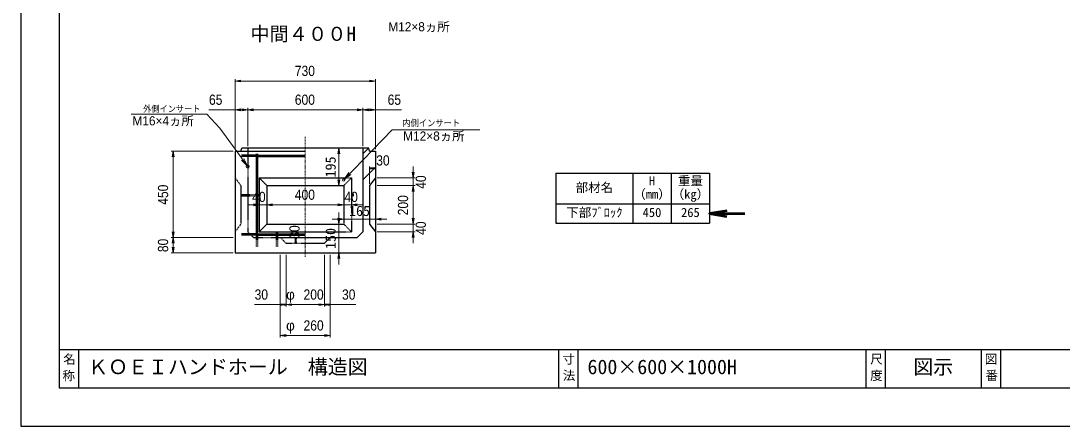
# Model space of a CAD drawing. Units: millimetres, scale not verified. Extents: x -210 to 210, y -148 to 148.
# Drawn here: x -210 to 61.1, y -148.5 to -42.9 of the extents above; entities that cross this region are included whole.
import ezdxf
from ezdxf.enums import TextEntityAlignment as Align

# ---------------------------------------------------------------- set-up
doc = ezdxf.new("R2010")
doc.units = ezdxf.units.MM
doc.linetypes.add('USER1', pattern=[12.95, 6.35, -3.175, 0.25, -3.175])
doc.linetypes.add('USER2', pattern=[4.7625, 3.175, -1.5875])
doc.layers.add('0-0', color=7, linetype='Continuous')
for name, color, linetype, lineweight in [('0-1_0', 9, 'Continuous', 25), ('0-2_dims', 2, 'Continuous', 13), ('0-3_pen1実線', 4, 'Continuous', 13), ('0-4_pen2実線', 3, 'Continuous', 13), ('0-5_pen3実線', 7, 'Continuous', 25), ('0-6_pen4実線', 6, 'Continuous', 25), ('0-7_pen1一点', 4, 'USER1', 13), ('0-8_pen2破線', 3, 'USER2', 25), ('0-9_鉄筋 1', 7, 'Continuous', 50), ('0-A_鉄筋 2', 7, 'USER2', 50)]:
    doc.layers.add(name, color=color, linetype=linetype, lineweight=lineweight)
doc.styles.add('ＭＳ ゴシック', font='')
doc.styles.add('ＭＳ Ｐゴシック', font='')
doc.styles.get('ＭＳ ゴシック').set_extended_font_data('MS Gothic')
doc.styles.get('ＭＳ Ｐゴシック').set_extended_font_data('MS PGothic')

# ---------------------------------------------------------------- blocks, each defined once
blk = doc.blocks.new('部分図 1')
at = {"layer": '0-1_0'}
blk.add_lwpolyline([(0, 0), (8400, 0), (8400, 5940), (0, 5940)], close=True, dxfattribs=at)
at = {"layer": '0-2_dims'}
for p, q in [((1116, 1443), (1116, 1807.95)), ((1846, 1797.95), (1116, 1797.95)), ((1846, 1443), (1846, 1807.95)), ((1116, 1647.95), (979.6, 1647.95)), ((1116, 1443), (1116, 1657.95)), ((1116, 1647.95), (1181, 1647.95)), ((1181, 1458), (1181, 1657.95)), ((1181, 1458), (1181, 1657.95)), ((1181, 1647.95), (1781, 1647.95)), ((1781, 1458), (1781, 1657.95)), ((1781, 1458), (1781, 1657.95)), ((1846, 1443), (1846, 1657.95)), ((1106, 1433), (783, 1433)), ((793, 983), (793, 1433)), ((1816, 1263), (1816, 1353.1)), ((1816, 1343.1), (1846, 1343.1)), ((1846, 1303), (1846, 1353.1)), ((2042.35, 1293), (2042.35, 1353)), ((1856, 1293), (2052.35, 1293)), ((1856, 1253), (2052.35, 1253)), ((1856, 1253), (2052.35, 1253)), ((2042.35, 1253), (2042.35, 1293)), ((2042.35, 1253), (2042.35, 1193)), ((2042.35, 1253), (2042.35, 1053)), ((1241, 1153), (1181, 1153)), ((1241, 1153), (1241, 1143)), ((1281, 1153), (1241, 1153)), ((1281, 1153), (1281, 1163)), ((1281, 1153), (1281, 1143)), ((1281, 1153), (1341, 1153)), ((1281, 1153), (1681, 1153)), ((1681, 1153), (1621, 1153)), ((1681, 1153), (1681, 1163)), ((1681, 1153), (1681, 1163)), ((1681, 1153), (1721, 1153)), ((1721, 1153), (1721, 1163)), ((1721, 1153), (1781, 1153)), ((2042.35, 1053), (2042.35, 1113)), ((1856, 1053), (2052.35, 1053)), ((1856, 1053), (2052.35, 1053)), ((2042.35, 1053), (2042.35, 1013)), ((1106, 983), (783, 983)), ((1106, 983), (783, 983)), ((793, 903), (793, 983)), ((1431, 983), (1441, 983)), ((1856, 1013), (2052.35, 1013)), ((2042.35, 1013), (2042.35, 953)), ((1431, 958.45), (1431, 953)), ((1431, 953), (1441, 953)), ((1106, 903), (783, 903)), ((1351, 893), (1351, 462)), ((1351, 893), (1351, 623)), ((1381, 893), (1381, 623)), ((1381, 893), (1381, 623)), ((1581, 893), (1581, 623)), ((1581, 893), (1581, 623)), ((1611, 893), (1611, 623)), ((1611, 893), (1611, 462)), ((1381, 633), (1581, 633)), ((1381, 633), (1381, 633)), ((1581, 633), (1581, 633)), ((1351, 472), (1611, 472))]:
    blk.add_line(p, q, dxfattribs=at)
at = {"layer": '0-2_dims', "lineweight": 18}
for p, q in [((968, 1625.99), (575.08, 1625.99)), ((1978, 1543.42), (2388.98, 1543.42)), ((1634, 1448), (1666, 1448)), ((1656, 1448), (1656, 1253)), ((1656, 1253), (1666, 1253)), ((1656, 1053), (1656, 1113)), ((1681, 1103), (1681, 1068)), ((1681, 1078), (1621, 1078)), ((1656, 1053), (1666, 1053)), ((1656, 1053), (1656, 903)), ((1681, 1078), (1846, 1078)), ((1846, 1078), (1846, 1068)), ((1846, 1078), (1906, 1078)), ((1656, 903), (1666, 903)), ((1656, 903), (1656, 843))]:
    blk.add_line(p, q, dxfattribs=at)
at = {"layer": '0-2_dims', "lineweight": 50}
blk.add_line((3586.05, 1106.99), (3769, 1106.99), dxfattribs=at)
at = {"layer": '0-2_dims'}
for points in [[(1146, 1802.95), (1116, 1797.95), (1146, 1792.95)], [(1816, 1792.95), (1846, 1797.95), (1816, 1802.95)], [(1146, 1652.95), (1116, 1647.95), (1146, 1642.95)], [(1151, 1642.95), (1181, 1647.95), (1151, 1652.95)], [(1211, 1652.95), (1181, 1647.95), (1211, 1642.95)], [(1751, 1642.95), (1781, 1647.95), (1751, 1652.95)], [(1811, 1652.95), (1781, 1647.95), (1811, 1642.95)], [(1781, 1647.95), (1846, 1647.95), (1982.4, 1647.95)], [(1816, 1642.95), (1846, 1647.95), (1816, 1652.95)], [(1181, 1353), (1036.07, 1553), (968, 1625.99)], [(1681, 1283), (1933, 1543.42), (1978, 1543.42)], [(798, 1403), (793, 1433), (788, 1403)], [(1148.52, 1385.04), (1181, 1353), (1160.67, 1393.84)], [(1706.9, 1320.55), (1681, 1283), (1717.68, 1310.12)], [(1846, 1348.1), (1816, 1343.1), (1846, 1338.1)], [(1816, 1338.1), (1846, 1343.1), (1816, 1348.1)], [(2037.35, 1323), (2042.35, 1293), (2047.35, 1323)], [(2047.35, 1223), (2042.35, 1253), (2037.35, 1223)], [(2047.35, 1223), (2042.35, 1253), (2037.35, 1223)], [(1211, 1148), (1241, 1153), (1211, 1158)], [(1311, 1158), (1281, 1153), (1311, 1148)], [(1311, 1158), (1281, 1153), (1311, 1148)], [(1651, 1148), (1681, 1153), (1651, 1158)], [(1651, 1148), (1681, 1153), (1651, 1158)], [(1751, 1158), (1721, 1153), (1751, 1148)], [(2037.35, 1083), (2042.35, 1053), (2047.35, 1083)], [(2037.35, 1083), (2042.35, 1053), (2047.35, 1083)], [(788, 1013), (793, 983), (798, 1013)], [(798, 953), (793, 983), (788, 953)], [(1436, 953), (1431, 983), (1426, 953)], [(1426, 983), (1431, 953), (1436, 983)], [(2047.35, 983), (2042.35, 1013), (2037.35, 983)], [(788, 933), (793, 903), (798, 933)], [(1381, 633), (1351, 633), (1217.12, 633)], [(1351, 628), (1381, 633), (1351, 638)], [(1381, 638), (1351, 633), (1381, 628)], [(1411, 638), (1381, 633), (1411, 628)], [(1551, 628), (1581, 633), (1551, 638)], [(1611, 638), (1581, 633), (1611, 628)], [(1581, 628), (1611, 633), (1581, 638)], [(1581, 633), (1611, 633), (1744.88, 633)], [(1381, 477), (1351, 472), (1381, 467)], [(1581, 467), (1611, 472), (1581, 477)]]:
    blk.add_lwpolyline(points, dxfattribs=at)
at = {"layer": '0-2_dims', "lineweight": 18}
for points in [[(1661, 1418), (1656, 1448), (1651, 1418)], [(1651, 1283), (1656, 1253), (1661, 1283)], [(1651, 1083), (1656, 1053), (1661, 1083)], [(1651, 1073), (1681, 1078), (1651, 1083)], [(1876, 1083), (1846, 1078), (1876, 1073)], [(1661, 873), (1656, 903), (1651, 873)]]:
    blk.add_lwpolyline(points, dxfattribs=at)
at = {"layer": '0-2_dims', "lineweight": 50}
blk.add_lwpolyline([(3676.05, 1121.99), (3586.05, 1106.99), (3676.05, 1091.99)], dxfattribs=at)
at = {"layer": '0-3_pen1実線'}
for p, q in [((1781, 1418.59), (1810.41, 1448)), ((1781, 1283.89), (1846, 1348.89))]:
    blk.add_line(p, q, dxfattribs=at)
at = {"layer": '0-4_pen2実線'}
for centre, radius in [((1181, 1353), 8), ((1681, 1283), 6)]:
    blk.add_circle(centre, radius, dxfattribs=at)
at = {"layer": '0-5_pen3実線'}
for p, q in [((1116, 1433), (1481, 1433)), ((1116, 1433), (1116, 903)), ((1146, 1433), (1151, 1448)), ((1811, 1448), (1151, 1448)), ((1781, 1448), (1781, 1013)), ((1816, 1433), (1811, 1448)), ((1816, 1433), (1846, 1433)), ((1846, 1433), (1846, 903)), ((3186.05, 1317.59), (3186.05, 1057.59)), ((3386.05, 1317.59), (3386.05, 1057.59)), ((1241, 1293), (1481, 1293)), ((1241, 1293), (1281, 1253)), ((1281, 1253), (1281, 1053)), ((1281, 1253), (1481, 1253)), ((1846, 1293), (1816, 1253)), ((1816, 1253), (1816, 1053)), ((2786.05, 1157.59), (3586.05, 1157.59)), ((1241, 1013), (1281, 1053)), ((1281, 1053), (1481, 1053)), ((1816, 1053), (1846, 1013)), ((1481, 983), (1751, 983)), ((1611, 983), (1581, 953)), ((1781, 1013), (1751, 983)), ((1481, 953), (1581, 953)), ((1116, 903), (1846, 903)), ((300, 400), (300, 200)), ((2900, 400), (2900, 200)), ((4500, 400), (4500, 200)), ((5100, 400), (5100, 200))]:
    blk.add_line(p, q, dxfattribs=at)
blk.add_lwpolyline([(1241, 1293), (1241, 1013), (1481, 1013)], dxfattribs=at)
at = {"layer": '0-6_pen4実線'}
for p, q in [((2786.05, 1317.59), (3586.05, 1317.59)), ((2786.05, 1317.59), (2786.05, 1057.59)), ((3586.05, 1317.59), (3586.05, 1057.59)), ((2786.05, 1057.59), (3586.05, 1057.59)), ((200, 400), (8200, 400)), ((2800, 400), (2800, 200)), ((4400, 400), (4400, 200)), ((5000, 400), (5000, 200))]:
    blk.add_line(p, q, dxfattribs=at)
blk.add_lwpolyline([(200, 200), (8200, 200), (8200, 5740), (200, 5740)], close=True, dxfattribs=at)
at = {"layer": '0-7_pen1一点'}
blk.add_line((1481, 1506.72), (1481, 880), dxfattribs=at)
at = {"layer": '0-8_pen2破線'}
for p, q in [((1181, 1448), (1181, 1013)), ((1116, 1293), (1146, 1253)), ((1146, 1253), (1146, 1053)), ((1481, 1293), (1721, 1293)), ((1481, 1253), (1681, 1253)), ((1721, 1293), (1681, 1253)), ((1681, 1253), (1681, 1053)), ((1721, 1293), (1721, 1013)), ((1146, 1053), (1116, 1013)), ((1481, 1053), (1681, 1053)), ((1721, 1013), (1681, 1053)), ((1181, 1013), (1211, 983)), ((1211, 983), (1481, 983)), ((1481, 1013), (1721, 1013))]:
    blk.add_line(p, q, dxfattribs=at)
blk.add_lwpolyline([(1351, 983), (1381, 953), (1481, 953)], dxfattribs=at)
at = {"layer": '0-9_鉄筋 1'}
for p, q in [((1228.5, 1418), (1228.5, 973)), ((1228.5, 1408), (1481, 1408)), ((1228.5, 998), (1481, 998)), ((1333.5, 1008), (1333.5, 973))]:
    blk.add_line(p, q, dxfattribs=at)
at = {"layer": '0-A_鉄筋 2'}
for p, q in [((1228.5, 1408), (1148.5, 1408)), ((1148.5, 1203), (1238.5, 1203)), ((1733.5, 1203), (1723.5, 1203)), ((1228.5, 998), (1148.5, 998)), ((1228.5, 973), (1228.5, 933)), ((1333.5, 973), (1333.5, 933))]:
    blk.add_line(p, q, dxfattribs=at)
at = {"layer": '0-2_dims', "color": 7}
for s, height, style, p in [('中間４００H', 73.31, 'ＭＳ ゴシック', (1195, 1985)), ('M12×8ヵ所', 47.21, 'ＭＳ Ｐゴシック', (1913.02, 2042.81)), ('M16×4ヵ所', 47.21, 'ＭＳ Ｐゴシック', (581.02, 1552.8)), ('M12×8ヵ所', 47.21, 'ＭＳ Ｐゴシック', (1990.49, 1473.6)), ('165', 53.52, 'ＭＳ ゴシック', (1708.75, 1078.5)), ('φ', 53.32, 'ＭＳ Ｐゴシック', (1381, 643)), ('φ', 53.32, 'ＭＳ Ｐゴシック', (1381, 482))]:
    blk.add_text(s, height=height, dxfattribs=dict(at, style=style)).set_placement(p, align=Align.BOTTOM_LEFT)
at = {"layer": '0-2_dims', "color": 7, "style": 'ＭＳ Ｐゴシック', "width": 0.9}
for s, height, p in [('730', 53.32, (1426.45, 1807.95)), ('65', 53.32, (979.6, 1657.95)), ('600', 53.32, (1426.45, 1657.95)), ('65', 53.32, (1909.67, 1657.95)), ('外側インサート', 33.79, (637.13, 1625.99)), ('内側インサート', 34.13, (1985.86, 1551.87)), ('30', 53.32, (1850.27, 1341.74)), ('40', 53.32, (1204.64, 1151.64)), ('400', 53.32, (1426.45, 1163)), ('40', 53.32, (1684.64, 1151.64)), ('30', 53.32, (1217.12, 643)), ('200', 53.32, (1471.91, 643)), ('30', 53.32, (1672.16, 643)), ('260', 53.32, (1471.91, 482))]:
    blk.add_text(s, height=height, dxfattribs=at).set_placement(p, align=Align.BOTTOM_LEFT)
at = {"layer": '0-2_dims', "color": 7, "style": 'ＭＳ ゴシック'}
for s, p in [('195', (1655.5, 1295.75)), ('150', (1655.5, 923.25))]:
    blk.add_text(s, height=53.52, rotation=90, dxfattribs=at).set_placement(p, align=Align.BOTTOM_LEFT)
at = {"layer": '0-2_dims', "color": 7, "style": 'ＭＳ Ｐゴシック', "width": 0.9}
for s, p in [('40', (2125.07, 1236.64)), ('450', (783, 1153.45)), ('200', (2032.35, 1098.45)), ('30', (1467.36, 976.64)), ('40', (2125.07, 996.64)), ('80', (783, 906.64))]:
    blk.add_text(s, height=53.32, rotation=90, dxfattribs=at).set_placement(p, align=Align.BOTTOM_LEFT)
at = {"layer": '0-5_pen3実線', "style": 'ＭＳ ゴシック'}
for s, height, p in [('H', 47.65, (3269.8, 1240.09)), ('重量', 47.64, (3421.06, 1240.09)), ('部材名', 47.65, (2888.56, 1205.09)), ('（mm）', 47.66, (3188.54, 1170.08)), ('（kg）', 47.66, (3388.54, 1170.08)), ('下部ﾌﾞﾛｯｸ', 47.65, (2839.81, 1075.09)), ('450', 47.64, (3237.32, 1075.1)), ('265', 47.65, (3437.31, 1075.09)), ('名', 47.65, (220.57, 310.7)), ('寸', 47.59, (2819.4, 311.09)), ('ＫＯＥＩハンドホール\u3000構造図', 76.24, (350, 248)), ('600×600×1000H', 76.24, (2950, 248)), ('尺', 47.61, (4422.2, 311.83)), ('図示', 76.23, (4646.03, 248.01)), ('図', 47.61, (5018.4, 311.33)), ('称', 47.62, (217.15, 224.87)), ('法', 47.62, (2821.7, 226.25)), ('度', 47.63, (4421.7, 226)), ('番', 47.61, (5022.2, 226.5))]:
    blk.add_text(s, height=height, dxfattribs=at).set_placement(p, align=Align.BOTTOM_LEFT)

msp = doc.modelspace()

# ---------------------------------------------------------------- block references
at = {"layer": '0-0', "xscale": 0.05, "yscale": 0.05}
msp.add_blockref('部分図 1', (-210, -148.5), dxfattribs=at)

doc.saveas('drawing.dxf')
